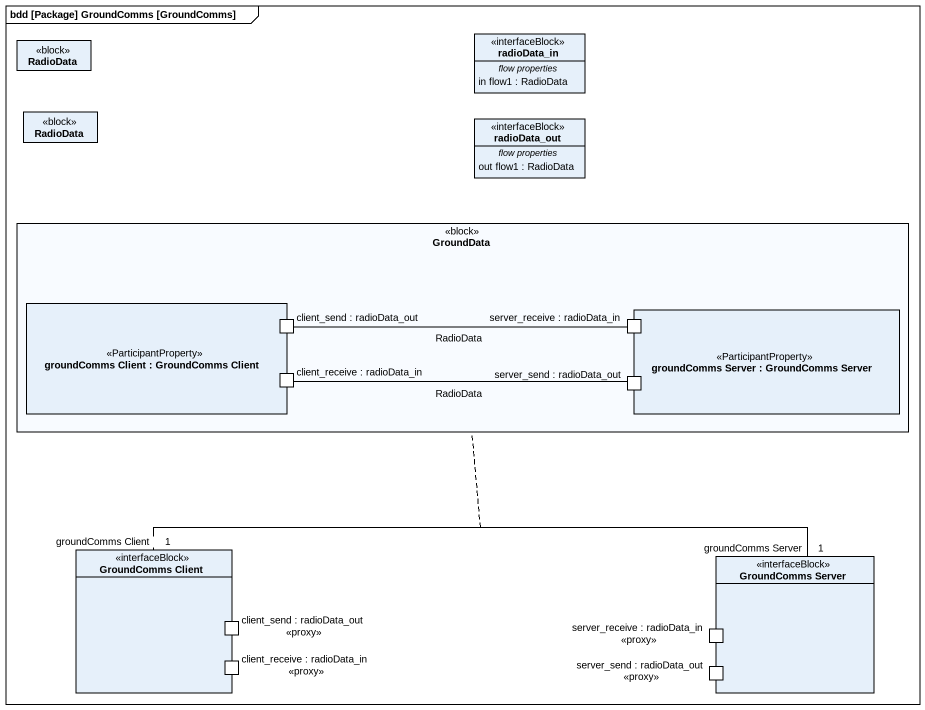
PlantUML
@startuml
mainframe bdd [Package] GroundComms [GroundComms]
allowmixing
hide circle
hide empty members
class RadioData <<block>>
class radioData_in <<interfaceBlock>> {
  -- flow properties --
  in flow1 : RadioData
}
class "RadioData" as RadioData_2 <<block>>
class radioData_out <<interfaceBlock>> {
  -- flow properties --
  out flow1 : RadioData
}
rectangle GroundData <<block>> {
  rectangle "groundComms Client : GroundComms Client" as groundComms_Client <<ParticipantProperty>> {
    port "client_send : radioData_out" as client_send_radioData_out
    port "client_receive : radioData_in" as client_receive_radioData_in
  }
  rectangle "groundComms Server : GroundComms Server" as groundComms_Server <<ParticipantProperty>> {
    port "server_receive : radioData_in" as server_receive_radioData_in
    port "server_send : radioData_out" as server_send_radioData_out
  }
}
rectangle "GroundComms Client" as GroundComms_Client <<interfaceBlock>> {
  port "client_send : radioData_out <<proxy>>" as client_send_radioData_out_2
  port "client_receive : radioData_in <<proxy>>" as client_receive_radioData_in_2
}
rectangle "GroundComms Server" as GroundComms_Server <<interfaceBlock>> {
  port "server_receive : radioData_in <<proxy>>" as server_receive_radioData_in_2
  port "server_send : radioData_out <<proxy>>" as server_send_radioData_out_2
}
client_send_radioData_out -right- server_receive_radioData_in : RadioData
server_send_radioData_out -left- client_receive_radioData_in : RadioData
GroundComms_Client "1\ngroundComms Client" -right- "1\ngroundComms Server" GroundComms_Server
@enduml
